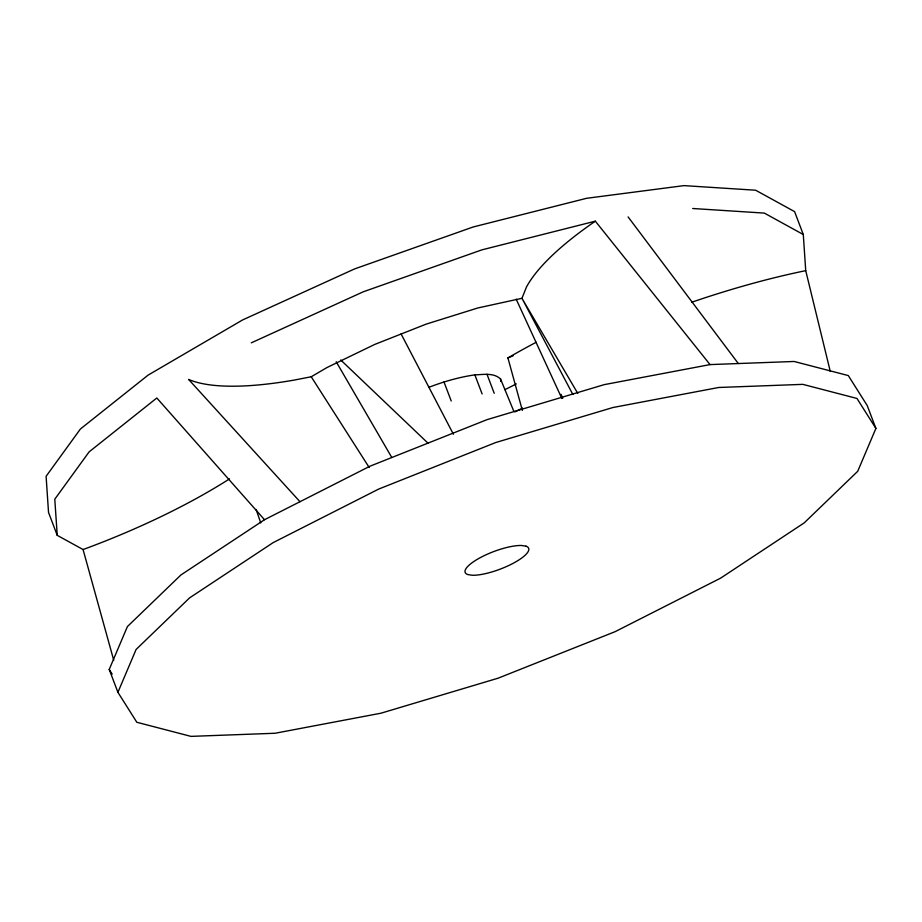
<?xml version="1.0" encoding="UTF-8"?>
<svg xmlns="http://www.w3.org/2000/svg" width="922" height="922" viewBox="0 0 922 922"><rect width="100%" height="100%" fill="white"/><g stroke="black" fill="none" stroke-linecap="round" stroke-linejoin="round"><path stroke-width="1.38" d="M109.222 669.441L127.409 626.568L180.908 574.971L264.499 519.72L369.987 466.198L487.035 419.648L604.21 384.647L710.032 364.593L794.142 361.47L848.298 375.577L867.21 405.53L875.9 428.419L857.714 471.292L804.203 522.878L720.624 578.14L615.135 631.662L498.076 678.2L380.913 713.213L275.09 733.255L190.981 736.378L136.825 722.272L117.912 692.318L109.222 669.441L112.173 674.12M117.912 692.318L136.099 649.457L189.609 597.859L273.189 542.597L378.677 489.075L495.736 442.537L612.911 407.524L718.722 387.482L802.832 384.359L856.987 398.465L875.9 428.419M299.984 501.706L188.607 379.426A252.271 69.542 -20.8 0 0 294.291 380.071L311.233 376.764L326.999 367.532L374.689 344.448L426.16 324.129L477.919 307.948L521.956 298.313L526.508 286.926A303.131 83.556 -20.8 0 1 595.347 221.176L710.032 364.593M251.303 342.834L363.291 291.79L481.849 249.874L595.347 221.176M522.359 410.428L507.918 357.92L513.185 355.708M428.603 387.413C443.551 381.673 458.983 377.144 474.865 374.874C483.405 374.597 493.627 372.511 500.519 378.942L513.854 411.35M692.687 208.499L764.338 213.097L803.293 234.522L805.724 270.653L830.273 371.428M803.293 234.522L794.603 211.634L755.648 190.22L683.997 185.622L586.657 198.288L473.147 226.985L354.601 268.913L242.601 319.946L148.131 375.104L80.421 428.984L46.1 476.305L48.532 512.448L57.233 535.336L83.072 549.547L113.729 660.256M340.737 359.983L428.062 443.228M264.499 519.72L156.821 397.993L89.111 451.872L54.79 499.194L57.233 535.336M628.101 216.912L738.326 363.545M311.233 376.764L369.18 467.477M577.806 393.44L521.956 298.313L572.862 394.478M336.207 361.77L391.804 457.508M401.082 333.902L453.405 434.239M516.193 299.189L561.867 398.465M561.002 394.316L562.754 398.246M486.989 374.24L494.227 393.302M474.865 374.874L482.114 393.948M443.978 381.938L451.227 401.001M256.097 509.382L260.742 522.935M500.519 378.942L500.761 381.454M516.308 383.909A212.221 58.501 -20.8 0 1 504.91 389.649M507.918 357.92A303.131 83.556 -20.8 0 1 536.189 342.269M522.509 408.077A212.221 58.501 -20.8 0 1 514.891 411.892M229.52 478.875A252.271 69.542 -20.8 0 1 83.072 549.547M691.615 302.278A303.131 83.556 -20.8 0 1 805.724 270.653M526.024 546.181L521.645 545.49A33.953 9.358 -20.8 0 0 480.143 557.718A33.953 9.358 -20.8 0 0 467.788 574.556L472.168 575.247A33.953 9.358 -20.8 0 0 513.669 563.031A33.953 9.358 -20.8 0 0 526.024 546.181"/></g></svg>
